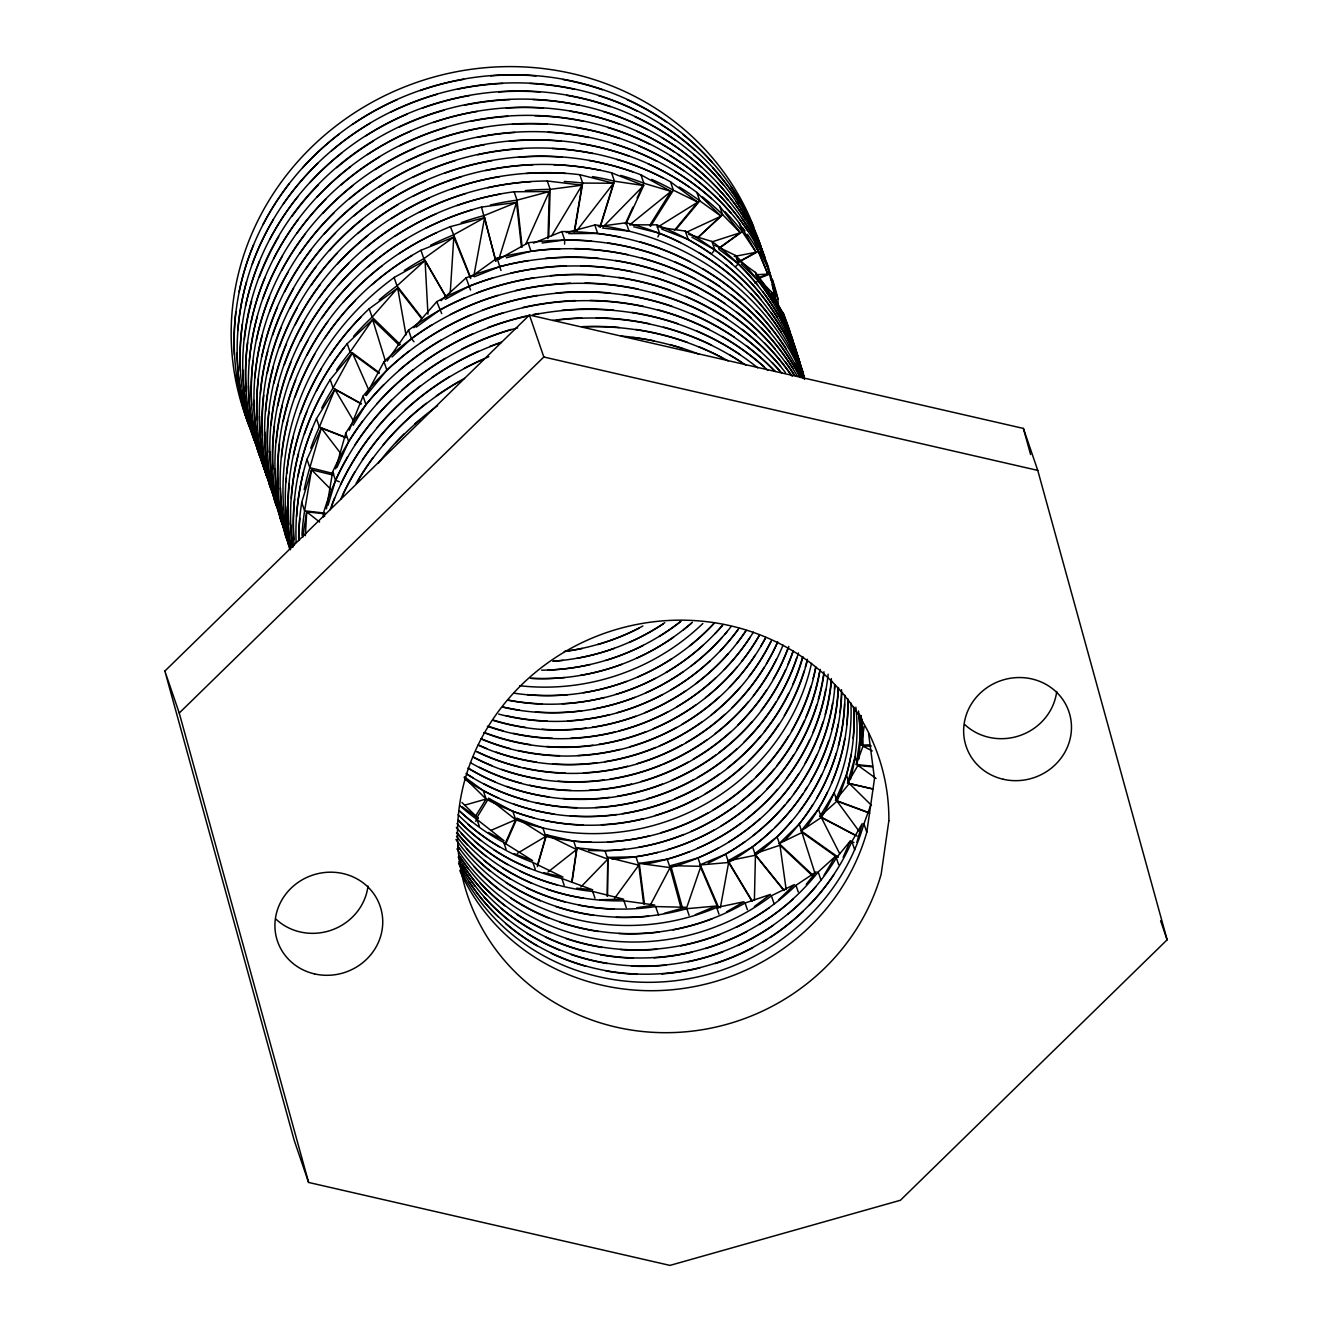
<?xml version="1.0" encoding="UTF-8"?>
<svg xmlns="http://www.w3.org/2000/svg" width="1332" height="1332" viewBox="0 0 1332 1332"><rect width="100%" height="100%" fill="white"/><g stroke="black" fill="none" stroke-linecap="round" stroke-linejoin="round"><path stroke-width="1.5" d="M869.446 744.871L861.221 745.121L861.288 718.214L862.437 721.578M607.459 896.22L607.842 859.107L604.961 850.715L577.089 847.868L571.994 882.433M607.292 896.253L607.775 857.408L635.93 856.776A216.916 204.978 -18.9 0 0 823.792 675.174M754.395 900.399L755.427 855.244L752.563 846.852A216.916 204.978 -18.9 0 0 838.477 687.528M564.602 244.106L564.701 239.976L561.838 231.585L533.483 243.123M547.985 238.561L549.333 191.525L514.152 191.775A271.145 256.227 -18.9 0 0 279.504 514.685M548.717 236.813L550.166 189.377L547.285 180.986L582.034 185.181L574.192 231.851M305.361 535.714L306.71 511.821L325.008 513.836M323.21 517.082L323.443 513.086A271.145 256.227 -18.9 0 1 517.615 327.888M450.249 292.774L453.796 237.113L420.962 250.266A271.145 256.227 -18.9 0 0 282.218 513.419M872.56 766.2L856.276 764.585L860.122 737.795A216.916 204.978 -18.9 0 0 858.474 710.938M459.84 870.629A216.916 204.978 -18.9 0 0 672.61 989.709A216.916 204.978 -18.9 0 0 866.799 832.2L874.508 778.637L868.597 733.649M571.694 882.35L576.556 849.533L573.676 841.141L546.553 834.814L537.362 866.616M302.697 537.379L306.71 511.821L319.597 522.061M861.221 745.121L864.168 726.606M326.423 508.807L332.65 471.894A271.145 256.227 -18.9 0 1 526.023 316.4M574.775 230.153L582.683 183.083L579.803 174.692A271.145 256.227 -18.9 0 0 274.226 497.619M720.346 907.791L728.654 862.487L725.774 854.095A216.916 204.978 -18.9 0 0 834.998 684.898M473.742 276.407L484.615 217.632L450.399 226.64A271.145 256.227 -18.9 0 0 284.748 531.918M335.681 468.864L345.771 433.15A271.145 256.227 -18.9 0 1 767.915 370.479M856.859 842.373L862.204 823.675L851.864 841.474A216.916 204.978 -18.9 0 1 658.208 973.858A216.916 204.978 -18.9 0 1 458.558 863.386M873.326 789.143L847.568 783.183L855.077 757.009L857.941 765.4L876.056 778.471M537.445 865.334L545.787 836.413L542.923 828.021L517.016 818.331L505.727 844.022M298.668 539.21A271.145 256.227 -18.9 0 1 301.731 502.447L311.538 469.813L333.266 475.108M328.038 505.244L335.531 480.286A271.145 256.227 -18.9 0 1 347.569 456.859M498.817 259.29L516.5 202.397L481.501 207.093A271.145 256.227 -18.9 0 0 286.929 540.043M600.016 226.74L613.519 183.233L579.803 174.692M600.166 227.256L614.452 181.219L611.571 172.827A271.145 256.227 -18.9 0 0 343.107 246.803A271.145 256.227 -18.9 0 0 276.307 505.894M686.296 908.84L700.882 866.333L670.762 865.65L682.134 906.792M856.276 764.585L863.003 746.186A216.916 204.978 -18.9 0 0 860.755 715.217L862.47 727.438L862.187 719.347M460.456 869.646A216.916 204.978 -18.9 0 0 674.042 980.868A216.916 204.978 -18.9 0 0 863.919 823.809L870.645 805.41M349.3 430.153L363.053 396.137A271.145 256.227 -18.9 0 1 774.625 371.145M869.596 812.886L835.497 800.266L846.436 775.107A216.916 204.978 -18.9 0 0 853.712 707.092M843.139 857.292L850.182 841.125L853.962 842.523M505.078 843.739L515.7 819.696A216.916 204.978 -18.9 0 0 811.521 663.386M525.94 243.773L549.333 191.525L517.032 200.166A271.145 256.227 -18.9 0 0 490.409 204.978M337.046 467.316L348.634 441.541A271.145 256.227 -18.9 0 1 362.437 421.328M296.12 542.39A271.145 256.227 -18.9 0 1 306.993 459.307L321.295 428.105L345.721 437.662M625.341 223.709L632.916 207.159M637.129 197.969L643.856 183.25L640.992 174.858A271.145 256.227 -18.9 0 0 360.206 220.762A271.145 256.227 -18.9 0 0 268.748 480.119M657.875 236.93L659.556 233.25L656.693 224.858L629.936 224.825M625.99 223.759L643.672 185.531L611.571 172.827M650.399 904.994L670.079 867.615A216.916 204.978 -18.9 0 0 718.814 847.751M365.884 395.388L383.999 361.755A271.145 256.227 -18.9 0 1 779.403 370.662M847.568 783.183L857.941 765.4L872.327 766.849M824.075 875.241L835.181 856.593L818.181 871.944A216.916 204.978 -18.9 0 1 458.175 856.992M551.731 235.714L582.034 185.181L550.166 189.377A271.145 256.227 -18.9 0 0 525.324 190.593M857.175 836.063L819.913 816.433L834.148 792.74L837.029 801.131L858.79 830.835M476.023 819.08L488.611 798.368L512.82 811.305L515.7 819.696L491.325 830.236M353.113 425.291L365.934 404.528A271.145 256.227 -18.9 0 1 383.749 384.632M475.424 816.366L486.13 799.034L483.266 790.642L464.402 776.889M649.566 225.641L671.012 191.392L640.992 174.858M294.122 545.071A271.145 256.227 -18.9 0 1 316.483 418.631L334.848 389.344L361.155 403.862M650.515 226.373L673.376 190.193L670.495 181.801A271.145 256.227 -18.9 0 0 364.285 207.209A271.145 256.227 -18.9 0 0 271.029 489.46M387.162 361.055L408.541 330.153A271.145 256.227 -18.9 0 1 785.48 372.594M614.452 898.517L638.794 865.184L635.93 856.776M576.623 230.952L613.519 183.233L582.683 183.083A271.145 256.227 -18.9 0 0 564.219 181.468M838.294 857.275L801.148 830.902L818.431 809.09A216.916 204.978 -18.9 0 0 847.985 699.05M806.243 884.348L816.116 871.877L795.97 885.297A216.916 204.978 -18.9 0 1 460.223 856.959M475.591 821.361L478.121 818.181L461.921 802.48M366.217 395.571L386.863 370.146A271.145 256.227 -18.9 0 1 408.824 351.282M292.407 545.554A271.145 256.227 -18.9 0 1 330.219 379.637L352.347 352.764L378.954 372.444M835.497 800.266L849.317 783.499L846.436 775.107M460.689 864.435A216.916 204.978 -18.9 0 0 646.719 966.066A216.916 204.978 -18.9 0 0 836.363 857.891L850.182 841.125M712.204 253.013L714.818 249.85L711.937 241.458L688.694 234.415M674.408 230.336L697.785 202.131L670.495 181.801M676.173 229.27L699.8 200.866L696.919 192.474A271.145 256.227 -18.9 0 0 381.202 185.231A271.145 256.227 -18.9 0 0 265.068 470.229M413.886 327.722L436.779 301.665A271.145 256.227 -18.9 0 1 790.342 374.042M580.918 886.962L607.842 859.107L577.089 847.868M603.296 226.69L643.672 185.531L614.452 181.219A271.145 256.227 -18.9 0 0 592.374 176.59M164.868 671.062L529.453 315.035L1023.392 428.421L1037.761 470.396L1167.132 939.809L900.415 1200.265L669.963 1265.4L308.608 1182.45L294.239 1140.475L164.868 671.062L179.237 713.036L308.608 1182.45M179.237 713.036L543.822 357.009L1037.761 470.396M813.686 875.94L779.203 843.572L799.267 824.042A216.916 204.978 -18.9 0 0 844.938 695.304M778.537 899.966L794.305 884.614L771.361 895.753L774.225 904.162M392.008 357.009L411.421 338.561A271.145 256.227 -18.9 0 1 432.101 324.692M291.209 546.986A271.145 256.227 -18.9 0 1 347.219 343.689L372.627 319.597L399.25 345.271M735.414 266.7L738.428 263.886L735.547 255.478L714.635 245.255M441.009 300.649L466.1 277.855A271.145 256.227 -18.9 0 1 793.855 374.625M819.913 816.433L837.029 801.131A216.916 204.978 -18.9 0 0 851.015 754.661M629.886 224.675L671.012 191.392L643.856 183.25A271.145 256.227 -18.9 0 0 620.712 175.391M548.035 872.01L576.556 849.533L546.553 834.814M754.378 906.559L770.412 894.421L745.087 903.013A216.916 204.978 -18.9 0 1 457.708 845.853M784.148 890.325L754.595 853.729L777.089 836.812A216.916 204.978 -18.9 0 0 841.707 693.489M287.396 530.436A271.145 256.227 -18.9 0 1 369.214 308.741L397.685 288.012L421.578 318.614M416.217 327.139L439.643 310.073A271.145 256.227 -18.9 0 1 465.084 297.619M718.597 248.401L740.276 232.717L719.68 206.144A271.145 256.227 -18.9 0 0 386.313 172.211A271.145 256.227 -18.9 0 0 266.916 476.989M718.731 248.651L742.274 231.635L739.393 223.227A271.145 256.227 -18.9 0 0 406.21 151.881A271.145 256.227 -18.9 0 0 259.723 454.362M754.944 283.233L758.308 280.802L755.427 272.411L737.428 259.49M470.462 277.272L497.102 258.108A271.145 256.227 -18.9 0 1 797.052 375.624M801.148 830.902L821.311 817.482L855.311 835.397M657.359 227.322L697.785 202.131L673.376 190.193A271.145 256.227 -18.9 0 0 651.648 179.387M517.382 853.329L545.787 836.413A216.916 204.978 -18.9 0 0 591.158 842.124M726.523 911.837L744.005 901.747L716.666 907.475A216.916 204.978 -18.9 0 1 455.927 839.493M752.197 901.015L728.038 860.872L752.563 846.852M498.551 259.357L528.121 242.807A271.145 256.227 -18.9 0 1 799.333 375.974M445.321 299.317L468.964 286.247A271.145 256.227 -18.9 0 1 492.557 277.972M737.995 262.204L756.093 252.281L739.393 223.227M738.877 262.054L758.208 251.448L755.344 243.04A271.145 256.227 -18.9 0 0 412.254 139.677A271.145 256.227 -18.9 0 0 261.372 460.739M779.203 843.572L802.147 832.433L836.479 856.909M685.963 232.467L721.028 216.184L696.919 192.474M695.271 914.734L715.767 906.076L686.812 908.69A216.916 204.978 -18.9 0 1 456.493 836.246M718.031 907.991L699.666 865.001L725.774 854.095M782.334 322.927L786.063 321.428L783.199 313.037L772.727 297.602M474.425 276.74L499.983 266.5A271.145 256.227 -18.9 0 1 528.504 260.523M756.326 278.638L767.848 274.076L755.344 243.04M757.142 279.071L770.229 273.909L767.349 265.518A271.145 256.227 -18.9 0 0 433.882 122.111A271.145 256.227 -18.9 0 0 253.996 437.712M754.595 853.729L779.969 845.221L813.186 876.489M712.77 241.641L740.276 232.717L722.543 214.535A271.145 256.227 -18.9 0 0 702.48 196.87M464.785 805.127L486.13 799.034A216.916 204.978 -18.9 0 0 533.766 817.831M670.762 865.65L698.001 857.941A216.916 204.978 -18.9 0 0 831.534 680.469M664.335 913.319L685.747 907.292L655.627 906.559A216.916 204.978 -18.9 0 1 457.043 832.7M566.316 232.634L594.821 225.008L597.702 233.416A271.145 256.227 -18.9 0 1 620.013 236.996M506.31 257.792L530.985 251.199A271.145 256.227 -18.9 0 1 559.956 248.701M774.075 299.916L777.971 298.934A271.145 256.227 -18.9 0 0 772.377 279.454M728.038 860.872L755.427 855.244A216.916 204.978 -18.9 0 0 791.724 820.995M734.265 256.443L756.093 252.281L742.274 231.635A271.145 256.227 -18.9 0 0 724.891 211.522M644.422 903.795L639.26 863.386L667.199 859.223A216.916 204.978 -18.9 0 0 828.138 674.208M636.813 907.725L654.778 905.044L623.959 900.815A216.916 204.978 -18.9 0 1 456.343 827.422M598.268 226.523L626.173 222.76A271.145 256.227 -18.9 0 1 803.995 378.238M542.057 243.007L564.701 239.976A271.145 256.227 -18.9 0 1 591.558 241.025M699.666 865.001L728.654 862.487A216.916 204.978 -18.9 0 0 772.227 830.036M755.61 274.792L767.848 274.076L758.208 251.448A271.145 256.227 -18.9 0 0 747.369 234.265M860.122 737.795L863.003 746.186L871.294 745.97M599.567 899.766L623.709 899.183L592.673 891.458A216.916 204.978 -18.9 0 1 456.976 823.509M568.731 233.616L597.702 233.416M576.723 888.178L592.657 889.809L561.904 878.554A216.916 204.978 -18.9 0 1 458.408 820.179M325.108 513.136L304.612 510.839L301.731 502.447M602.464 228.022L629.037 231.152L626.173 222.76M639.26 863.386L670.079 867.615L680.818 907.175M659.956 227.439L685.331 231.085A271.145 256.227 -18.9 0 1 798.834 361.372M543.556 872.66L562.953 877.105L532.917 862.487A216.916 204.978 -18.9 0 1 458.141 814.801M873.309 789.01L849.317 783.499L871.461 805.361M633.749 226.806L659.556 233.25A271.145 256.227 -18.9 0 1 680.569 242.541M333.733 473.643L309.856 467.698L306.993 459.307M607.775 857.408L638.794 865.184L643.672 903.912M837.029 801.131L869.513 813.153M514.035 853.646L532.534 860.572L503.746 842.49A216.916 204.978 -18.9 0 1 459.423 810.772M339.327 481.751L335.531 480.286L332.65 471.894M661.721 229.104L688.211 239.477A271.145 256.227 -18.9 0 1 711.105 253.713M345.887 437.429L319.347 427.023L316.483 418.631M863.003 746.186L872.244 750.915M488.494 832.45L504.062 840.758L476.973 819.446A216.916 204.978 -18.9 0 1 459.707 805.544M361.388 403.663L333.083 388.045L330.219 379.637M691.891 237.146L714.818 249.85A271.145 256.227 -18.9 0 1 732.367 264.152M517.016 818.331L545.787 836.413M462.287 806.859L478.121 818.181M379.204 373.443L350.083 352.081L347.219 343.689M719.163 249.517L738.428 263.886A271.145 256.227 -18.9 0 1 757.708 285.081M488.611 798.368L515.7 819.696M400.316 344.588L372.094 317.133L369.214 308.741M741.258 264.102L758.308 280.802A271.145 256.227 -18.9 0 1 773.376 302.58M464.185 777.472L486.13 799.034M330.386 488.911L311.538 469.813L304.612 510.839A271.145 256.227 -18.9 0 0 301.948 535.264M757.908 278.088L771.544 292.091A271.145 256.227 -18.9 0 1 788.078 327.006M755.427 855.244L783.932 890.542M413.986 341.791L411.421 338.561L408.541 330.153M422.294 318.415L396.986 285.864L394.106 277.472L425.058 260.439L446.436 297.469M759.889 281.718L774.425 300.483A271.145 256.227 -18.9 0 1 790.226 333.5M341.425 454.345L321.295 428.105L309.856 467.698A271.145 256.227 -18.9 0 0 304.195 489.643M728.654 862.487L751.964 901.215M353.846 421.395L334.848 389.344L319.347 427.023A271.145 256.227 -18.9 0 0 310.756 448.185M773.193 299.267L786.063 321.428A271.145 256.227 -18.9 0 1 792.94 340.493M446.486 297.752L423.826 258.674L420.962 250.266M441.708 313.619L436.779 301.665M839.676 853.646L821.311 817.482L818.431 809.09M369.064 390.676L352.347 352.764L333.083 388.045A271.145 256.227 -18.9 0 0 321.728 408.025M700.882 866.333L718.78 907.741M784.864 322.594L794.172 346.07A271.145 256.227 -18.9 0 1 796.003 353.946M470.296 276.79L450.399 226.64M470.679 278.521L453.796 237.113L423.826 258.674A271.145 256.227 -18.9 0 0 404.295 270.513M470.512 290.043L466.1 277.855M786.812 327.822L794.172 346.07M1160.605 920.728L1167.132 939.809M771.944 278.821A271.145 256.227 -18.9 0 1 775.091 290.543L777.971 298.934L778.104 306.61M771.544 292.091L774.425 300.483M719.68 206.144L722.543 214.535L698.401 237.096L721.028 216.184L699.8 200.866A271.145 256.227 -18.9 0 0 679.237 186.98M685.331 231.085L688.211 239.477M863.919 823.809L866.799 832.2M851.864 841.474L854.728 849.866M836.363 857.891L838.66 864.601M818.181 871.944L821.045 880.335M799.267 824.042L814.868 872.959M795.97 885.297L798.268 892.007M777.089 836.812L779.969 845.221L786.146 889.493M514.152 191.775L517.032 200.166L522.144 247.153M528.121 242.807L530.985 251.199M745.087 903.013L747.385 909.723M529.453 315.035L543.822 357.009M481.501 207.093L495.987 261.189M497.102 258.108L500.982 270.479M716.666 907.475L718.964 914.185M698.001 857.941L700.299 864.651M686.812 908.69L689.11 915.4M667.199 859.223L670.079 867.615M655.627 906.559L658.508 914.951M623.959 900.815L626.256 907.542M592.673 891.458L594.971 898.168M561.904 878.554L564.202 885.281M383.999 361.755L386.863 370.146M532.917 862.487L535.231 869.197M363.053 396.137L365.934 404.528M503.746 842.49L506.06 849.2M345.771 433.15L348.634 441.541M476.973 819.446L479.27 826.156M323.443 513.086L324.592 516.45M385.447 361.172L372.627 319.597L350.083 352.081A271.145 256.227 -18.9 0 0 336.613 370.063M1023.392 428.421L1030.585 454.512M495.621 260.972L484.615 217.632L453.28 235.031A271.145 256.227 -18.9 0 0 430.519 245.321M767.349 265.518L771.145 280.802M772.094 284.615L775.407 297.985L770.229 273.909A271.145 256.227 -18.9 0 0 760.039 251.798M405.977 334.915L397.685 288.012L372.094 317.133A271.145 256.227 -18.9 0 0 353.513 336.38M521.445 246.953L516.5 202.397L484.382 215.484A271.145 256.227 -18.9 0 0 461.188 222.644M775.091 290.543L775.49 294.455M427.955 314.152L425.058 260.439L396.986 285.864A271.145 256.227 -18.9 0 0 379.12 299.966M367.998 886.096A54.229 51.249 -18.9 0 1 331.934 929.952A54.229 51.249 -18.9 0 1 276.074 919.247M1056.726 691.458A54.229 51.249 -18.9 0 1 1020.662 735.297A54.229 51.249 -18.9 0 1 964.801 724.608M247.735 421.794A271.145 256.227 -18.9 0 1 407.675 85.698A271.145 256.227 -18.9 0 1 753.812 227.056M838.128 689.31A216.916 204.978 -18.9 0 1 832.034 729.103M828.704 740.675A216.916 204.978 -18.9 0 1 810.455 781.651M807.325 786.879A216.916 204.978 -18.9 0 1 805.144 790.326M802.896 793.755A216.916 204.978 -18.9 0 1 775.141 827.222M556.809 884.931A216.916 204.978 -18.9 0 1 520.196 871.245M507.658 864.651A216.916 204.978 -18.9 0 1 474.575 841.241M825.69 689.477A216.916 204.978 -18.9 0 1 813.053 732.184M809.789 739.576A216.916 204.978 -18.9 0 1 786.496 778.271M777.472 789.443A216.916 204.978 -18.9 0 1 745.737 819.546M740.842 823.259A216.916 204.978 -18.9 0 1 697.052 848.467M689.626 851.564A216.916 204.978 -18.9 0 1 644.755 864.218M471.844 821.777A216.916 204.978 -18.9 0 1 459.59 811.205M450.382 314.469A271.145 256.227 -18.9 0 1 497.885 295.304M515.601 290.543A271.145 256.227 -18.9 0 1 570.396 283.2M584.998 283.05A271.145 256.227 -18.9 0 1 638.195 289.044M652.23 292.407A271.145 256.227 -18.9 0 1 706.077 313.286M717.082 319.347A271.145 256.227 -18.9 0 1 760.372 351.015M772.227 362.52A271.145 256.227 -18.9 0 1 781.901 373.143M759.407 635.214A216.916 204.978 -18.9 0 1 742.107 660.855M736.929 667.215A216.916 204.978 -18.9 0 1 705.527 697.635M695.687 705.011A216.916 204.978 -18.9 0 1 653.296 728.721M645.853 731.734A216.916 204.978 -18.9 0 1 598.884 744.338M592.94 745.204A216.916 204.978 -18.9 0 1 546.57 746.453M530.436 744.621A216.916 204.978 -18.9 0 1 486.446 733.233M753.363 632.151A216.916 204.978 -18.9 0 1 487.412 726.24M420.612 342.64A271.145 256.227 -18.9 0 1 470.712 314.885M482.051 310.306A271.145 256.227 -18.9 0 1 537.512 295.404M556.193 292.99A271.145 256.227 -18.9 0 1 609.973 292.957M624.392 294.722A271.145 256.227 -18.9 0 1 672.094 306.277M691.225 313.619A271.145 256.227 -18.9 0 1 734.348 337.096M746.186 345.587A271.145 256.227 -18.9 0 1 775.324 371.511M765.767 637.362A216.916 204.978 -18.9 0 1 760.772 646.286M755.377 654.928A216.916 204.978 -18.9 0 1 729.42 687.195M719.18 697.069A216.916 204.978 -18.9 0 1 681.734 724.475M676.506 727.438A216.916 204.978 -18.9 0 1 629.703 746.786M619.996 749.367A216.916 204.978 -18.9 0 1 577.888 755.477M559.49 755.66A216.916 204.978 -18.9 0 1 518.198 750.499M510.223 748.567A216.916 204.978 -18.9 0 1 480.969 738.611M758.924 636.13A216.916 204.978 -18.9 0 1 483.816 732.55M834.731 684.698A216.916 204.978 -18.9 0 1 834.398 688.86M832.6 703.096A216.916 204.978 -18.9 0 1 819.879 747.818M816.649 755.227A216.916 204.978 -18.9 0 1 793.606 794.055M789.859 798.934A216.916 204.978 -18.9 0 1 787.279 802.114M784.631 805.277A216.916 204.978 -18.9 0 1 753.096 835.547M744.971 841.641A216.916 204.978 -18.9 0 1 708.241 863.069M530.103 868.68A216.916 204.978 -18.9 0 1 493.856 849.833M480.735 840.542A216.916 204.978 -18.9 0 1 458.191 820.312M823.975 671.761A216.916 204.978 -18.9 0 1 818.314 699.433M816.616 705.194A216.916 204.978 -18.9 0 1 796.752 749.849M793.556 755.061A216.916 204.978 -18.9 0 1 766.799 789.243M759.556 796.486A216.916 204.978 -18.9 0 1 721.161 825.873M714.235 829.919A216.916 204.978 -18.9 0 1 667.598 849.649M657.908 852.313A216.916 204.978 -18.9 0 1 611.838 858.973M820.212 669.38A216.916 204.978 -18.9 0 1 604.961 850.715M378.554 462.903A271.145 256.227 -18.9 0 1 404.362 433.683M415.001 423.776A271.145 256.227 -18.9 0 1 437.612 405.744M802.513 657.425A216.916 204.978 -18.9 0 1 792.906 684.198M788.627 693.373A216.916 204.978 -18.9 0 1 764.318 731.501M760.405 736.263A216.916 204.978 -18.9 0 1 727.422 768.015M719.23 774.125A216.916 204.978 -18.9 0 1 675.041 798.684M669.463 800.932A216.916 204.978 -18.9 0 1 622.51 813.619M616.55 814.485A216.916 204.978 -18.9 0 1 570.179 815.817M554.045 814.002A216.916 204.978 -18.9 0 1 513.869 804.078M498.717 798.084A216.916 204.978 -18.9 0 1 464.835 779.27M798.484 652.946A216.916 204.978 -18.9 0 1 467.016 774.242M358.458 479.953A271.145 256.227 -18.9 0 1 459.274 381.618M807.358 659.273A216.916 204.978 -18.9 0 1 805.294 667.049M804.145 670.878A216.916 204.978 -18.9 0 1 784.315 715.55M778.92 724.192A216.916 204.978 -18.9 0 1 748.584 760.838M742.723 766.35A216.916 204.978 -18.9 0 1 705.277 793.739M698.284 797.668A216.916 204.978 -18.9 0 1 655.178 815.484M643.539 818.631A216.916 204.978 -18.9 0 1 601.431 824.741M583.033 824.924A216.916 204.978 -18.9 0 1 541.741 819.763M802.963 656.726A216.916 204.978 -18.9 0 1 483.266 790.642M395.987 442.707A271.145 256.227 -18.9 0 1 419.78 419.996M398.884 370.413A271.145 256.227 -18.9 0 1 440.859 340.126M453.679 333A271.145 256.227 -18.9 0 1 503.013 312.787M522.71 307.542A271.145 256.227 -18.9 0 1 575.507 300.566M590.109 300.399A271.145 256.227 -18.9 0 1 643.306 306.293M657.359 309.64A271.145 256.227 -18.9 0 1 709.373 329.47M722.277 336.463A271.145 256.227 -18.9 0 1 764.068 366.666M770.962 641.391A216.916 204.978 -18.9 0 1 749.167 676.29M740.059 687.412A216.916 204.978 -18.9 0 1 711.388 714.751M701.564 722.144A216.916 204.978 -18.9 0 1 659.24 745.92M655.527 747.468A216.916 204.978 -18.9 0 1 604.845 761.638M596.903 762.753A216.916 204.978 -18.9 0 1 552.514 763.835M536.38 762.021A216.916 204.978 -18.9 0 1 496.203 752.097M486.68 748.501A216.916 204.978 -18.9 0 1 479.17 745.271M765.267 638.444A216.916 204.978 -18.9 0 1 481.934 739.327M330.136 509.723A271.145 256.227 -18.9 0 1 334.565 498.051M340.476 484.615A271.145 256.227 -18.9 0 1 370.746 435.414M377.222 427.372A271.145 256.227 -18.9 0 1 420.296 385.997M432.084 377.356A271.145 256.227 -18.9 0 1 478.454 351.232M489.726 346.486A271.145 256.227 -18.9 0 1 501.182 342.241M582.201 326.673A271.145 256.227 -18.9 0 1 619.38 327.489M635.863 329.437A271.145 256.227 -18.9 0 1 687.445 342.341M698.917 346.753A271.145 256.227 -18.9 0 1 728.154 360.905M788.144 647.818A216.916 204.978 -18.9 0 1 773.276 679.237M766.849 689.643A216.916 204.978 -18.9 0 1 737.978 724.858M730.652 731.784A216.916 204.978 -18.9 0 1 693.206 759.19M687.978 762.154A216.916 204.978 -18.9 0 1 641.175 781.501M631.468 784.082A216.916 204.978 -18.9 0 1 589.36 790.192M570.962 790.375A216.916 204.978 -18.9 0 1 529.67 785.214M521.711 783.283A216.916 204.978 -18.9 0 1 479.437 767.299M556.476 320.229A271.145 256.227 -18.9 0 1 741.225 362.271M783.033 645.121A216.916 204.978 -18.9 0 1 472.977 757.042M807.242 660.905A216.916 204.978 -18.9 0 1 512.82 811.305M841.524 689.66A216.916 204.978 -18.9 0 1 839.959 712.52M838.078 724.491A216.916 204.978 -18.9 0 1 825.074 767.099M821.761 774.475A216.916 204.978 -18.9 0 1 799.4 811.371M583.25 898.251A216.916 204.978 -18.9 0 1 547.069 889.277M531.851 883.416A216.916 204.978 -18.9 0 1 502.88 868.198M486.38 856.643A216.916 204.978 -18.9 0 1 461.205 833.399M833.765 874.908A216.916 204.978 -18.9 0 1 809.04 905.527M803.246 911.288A216.916 204.978 -18.9 0 1 770.062 937.578M766.666 939.743A216.916 204.978 -18.9 0 1 763.236 941.841M752.747 947.768A216.916 204.978 -18.9 0 1 715.317 963.552M699.833 967.931A216.916 204.978 -18.9 0 1 661.754 973.925M637.179 974.325A216.916 204.978 -18.9 0 1 606.043 970.961M586.013 966.349A216.916 204.978 -18.9 0 1 551.331 953.346M536.996 945.787A216.916 204.978 -18.9 0 1 505.577 923.476M498.135 916.716A216.916 204.978 -18.9 0 1 468.931 881.568M815.85 886.696A216.916 204.978 -18.9 0 1 787.645 914.468M773.026 925.524A216.916 204.978 -18.9 0 1 737.828 945.587M722.96 951.781A216.916 204.978 -18.9 0 1 687.795 961.854M665.9 965.184A216.916 204.978 -18.9 0 1 631.534 966.1M607.209 963.536A216.916 204.978 -18.9 0 1 571.062 954.495M559.623 950.182A216.916 204.978 -18.9 0 1 526.906 933.316M508.857 920.479A216.916 204.978 -18.9 0 1 483.982 896.936M474.958 886.063A216.916 204.978 -18.9 0 1 458.991 861.771M855.86 707.209A216.916 204.978 -18.9 0 1 850.365 779.636M771.228 896.02A216.916 204.978 -18.9 0 1 456.959 848.867M858.657 713.602A216.916 204.978 -18.9 0 1 858.757 759.24M769.397 907.708A216.916 204.978 -18.9 0 1 736.263 927.322M719.646 934.564A216.916 204.978 -18.9 0 1 680.652 945.887M656.726 949.283A216.916 204.978 -18.9 0 1 620.379 949.549M602.114 947.452A216.916 204.978 -18.9 0 1 565.917 938.527M550.682 932.7A216.916 204.978 -18.9 0 1 516.583 914.235M505.178 906.01A216.916 204.978 -18.9 0 1 479.936 882.8M468.331 868.88A216.916 204.978 -18.9 0 1 458.857 855.261M847.751 699.516A216.916 204.978 -18.9 0 1 846.752 724.525M844.771 738.644A216.916 204.978 -18.9 0 1 831.501 783.249M827.305 792.457A216.916 204.978 -18.9 0 1 805.91 827.572M648.534 916.233A216.916 204.978 -18.9 0 1 616.167 917.348M593.989 915.4A216.916 204.978 -18.9 0 1 555.644 906.526M540.342 900.832A216.916 204.978 -18.9 0 1 506.043 882.683M489.776 870.862A216.916 204.978 -18.9 0 1 466.367 848.667M292.874 547.352A271.145 256.227 -18.9 0 1 290.975 525.124M291.358 498.418A271.145 256.227 -18.9 0 1 298.485 453.912M304.412 433.966A271.145 256.227 -18.9 0 1 323.626 390.942M574.575 248.568A271.145 256.227 -18.9 0 1 627.738 254.612M641.791 258.008A271.145 256.227 -18.9 0 1 695.604 278.937M708.408 286.064A271.145 256.227 -18.9 0 1 751.365 318.115M761.688 328.255A271.145 256.227 -18.9 0 1 793.04 368.398M727.339 631.351A216.916 204.978 -18.9 0 1 724.675 634.482M721.944 637.578A216.916 204.978 -18.9 0 1 691.291 665.85M683.083 671.827A216.916 204.978 -18.9 0 1 646.02 692.707M634.865 697.335A216.916 204.978 -18.9 0 1 593.856 708.89M581.934 710.739A216.916 204.978 -18.9 0 1 535.564 711.937M519.43 710.106A216.916 204.978 -18.9 0 1 503.113 706.992M723.143 624.525A216.916 204.978 -18.9 0 1 508.374 700.299M288.811 524.558A271.145 256.227 -18.9 0 1 289.227 483.832M293.556 455.261A271.145 256.227 -18.9 0 1 306.86 411.854M316.467 390.892A271.145 256.227 -18.9 0 1 344.289 347.519M608.058 242.973A271.145 256.227 -18.9 0 1 659.64 255.844M674.908 261.821A271.145 256.227 -18.9 0 1 719.73 286.397M731.501 294.971A271.145 256.227 -18.9 0 1 769.996 331.818M778.954 343.09A271.145 256.227 -18.9 0 1 800.499 377.522M722.127 625.857A216.916 204.978 -18.9 0 1 715.134 633.566M703.413 645.021A216.916 204.978 -18.9 0 1 666.033 672.493M655.477 678.321A216.916 204.978 -18.9 0 1 615.983 694.355M604.345 697.518A216.916 204.978 -18.9 0 1 562.27 703.729M541.858 703.895A216.916 204.978 -18.9 0 1 508.691 700.149M290.493 548.534A271.145 256.227 -18.9 0 1 287.962 534.498M561.838 231.585A271.145 256.227 -18.9 0 1 801.231 376.44M713.686 623.659A216.916 204.978 -18.9 0 1 514.019 693.156M290.459 549.75A271.145 256.227 -18.9 0 1 394.389 277.372M595.104 224.925A271.145 256.227 -18.9 0 1 803.662 378.521M702.863 623.493A216.916 204.978 -18.9 0 1 519.713 685.73M289.693 549.15A271.145 256.227 -18.9 0 1 282.784 517.482M692.357 622.277A216.916 204.978 -18.9 0 1 531.718 678.404M290.443 546.836A271.145 256.227 -18.9 0 1 285.714 506.543M286.114 481.884A271.145 256.227 -18.9 0 1 286.413 477.788M286.78 473.692A271.145 256.227 -18.9 0 1 293.123 437.362M300.383 413.469A271.145 256.227 -18.9 0 1 321.212 368.981M329.953 355.095A271.145 256.227 -18.9 0 1 360.955 316.999M640.043 241.875A271.145 256.227 -18.9 0 1 689.876 261.588M702.713 268.698A271.145 256.227 -18.9 0 1 745.737 300.649M756.093 310.756A271.145 256.227 -18.9 0 1 786.429 349.117M794.804 363.186A271.145 256.227 -18.9 0 1 802.18 377.755M714.501 622.943A216.916 204.978 -18.9 0 1 690.009 645.687M671.811 658.807A216.916 204.978 -18.9 0 1 637.812 676.939M626.589 681.401A216.916 204.978 -18.9 0 1 583.416 692.69M567.465 694.655A216.916 204.978 -18.9 0 1 527.106 694.588M296.603 516.616A271.145 256.227 -18.9 0 1 303.546 472.077M510.789 273.093A271.145 256.227 -18.9 0 1 566.383 265.851M580.985 265.784A271.145 256.227 -18.9 0 1 632.101 271.611M652.114 276.59A271.145 256.227 -18.9 0 1 698.135 294.705M711.038 301.681A271.145 256.227 -18.9 0 1 755.943 334.632M764.868 343.24A271.145 256.227 -18.9 0 1 792.19 376.207M745.737 631.118A216.916 204.978 -18.9 0 1 737.245 642.823M728.055 653.879A216.916 204.978 -18.9 0 1 695.903 683.566M686.013 690.642A216.916 204.978 -18.9 0 1 644.971 712.637M635.58 716.25A216.916 204.978 -18.9 0 1 592.34 727.222M586.38 728.055A216.916 204.978 -18.9 0 1 542.007 729.22M525.94 727.472A216.916 204.978 -18.9 0 1 493.573 720.196M738.095 629.487A216.916 204.978 -18.9 0 1 498.668 714.085M284.965 528.338A271.145 256.227 -18.9 0 1 280.486 487.995M281.568 457.209A271.145 256.227 -18.9 0 1 287.845 420.862M295.071 396.969A271.145 256.227 -18.9 0 1 314.785 354.212M324.525 338.544A271.145 256.227 -18.9 0 1 355.461 300.399M372.028 284.682A271.145 256.227 -18.9 0 1 412.187 255.444M698.934 252.58A271.145 256.227 -18.9 0 1 741.758 284.815M750.615 293.49A271.145 256.227 -18.9 0 1 781.035 331.801M789.426 345.854A271.145 256.227 -18.9 0 1 804.595 379.037A271.145 256.227 -18.9 0 0 797.568 355.81M691.574 623.16A216.916 204.978 -18.9 0 1 683.499 629.82M673.626 637.146A216.916 204.978 -18.9 0 1 636.679 658.224M621.778 664.335A216.916 204.978 -18.9 0 1 580.619 675.357M564.685 677.505A216.916 204.978 -18.9 0 1 530.319 678.254M656.693 224.858A271.145 256.227 -18.9 0 1 804.411 378.305M680.635 621.411A216.916 204.978 -18.9 0 1 541.608 670.179M288.578 544.555A271.145 256.227 -18.9 0 1 280.503 509.007M278.338 488.644A271.145 256.227 -18.9 0 1 279.537 443.822M283.216 421.378A271.145 256.227 -18.9 0 1 295.737 379.903M307.093 355.145A271.145 256.227 -18.9 0 1 327.739 321.845M343.173 302.497A271.145 256.227 -18.9 0 1 382.184 265.801M399.15 253.629A271.145 256.227 -18.9 0 1 436.68 232.667M726.04 264.951A271.145 256.227 -18.9 0 1 760.988 299.517M771.045 312.504A271.145 256.227 -18.9 0 1 797.135 358.391M680.785 621.528A216.916 204.978 -18.9 0 1 659.14 636.546M643.356 645.371A216.916 204.978 -18.9 0 1 605.644 660.472M590.076 664.568A216.916 204.978 -18.9 0 1 547.902 670.029M800.232 365.201A271.145 256.227 -18.9 0 1 804.595 378.754M664.785 622.677A216.916 204.978 -18.9 0 1 553.08 661.205M293.939 539.66A271.145 256.227 -18.9 0 1 294.688 498.934M298.002 476.456A271.145 256.227 -18.9 0 1 312.121 428.987M545.121 258.425A271.145 256.227 -18.9 0 1 598.9 258.358M615.367 260.423A271.145 256.227 -18.9 0 1 664.901 272.977M680.169 278.954A271.145 256.227 -18.9 0 1 724.991 303.546M736.763 312.121A271.145 256.227 -18.9 0 1 775.257 348.951M785.43 361.871A271.145 256.227 -18.9 0 1 794.671 375.358M738.977 628.338A216.916 204.978 -18.9 0 1 720.396 650.699M710.139 660.822A216.916 204.978 -18.9 0 1 671.295 689.643M662.537 694.538A216.916 204.978 -18.9 0 1 617.382 712.62M609.606 714.668A216.916 204.978 -18.9 0 1 567.532 720.878M547.119 721.028A216.916 204.978 -18.9 0 1 505.877 715.6M731.118 626.573A216.916 204.978 -18.9 0 1 502.997 707.192M279.737 511.105A271.145 256.227 -18.9 0 1 275.291 468.714M276.273 442.008A271.145 256.227 -18.9 0 1 282.317 405.644M290.076 379.737A271.145 256.227 -18.9 0 1 307.858 340.576M321.961 317.982A271.145 256.227 -18.9 0 1 350.632 283.266M367.232 267.582A271.145 256.227 -18.9 0 1 405.661 239.494M425.79 228.305A271.145 256.227 -18.9 0 1 472.161 209.823M750.016 281.518A271.145 256.227 -18.9 0 1 777.222 317.099M785.464 331.252A271.145 256.227 -18.9 0 1 803.529 374.209M663.186 623.959A216.916 204.978 -18.9 0 1 629.337 642.407M614.385 648.368A216.916 204.978 -18.9 0 1 577.089 658.291M563.17 660.322A216.916 204.978 -18.9 0 1 553.13 661.238M287.262 540.009A271.145 256.227 -18.9 0 1 285.231 534.265M711.937 241.458A271.145 256.227 -18.9 0 1 800.649 365.817M642.89 625.99A216.916 204.978 -18.9 0 1 564.269 651.431M298.801 540.592A271.145 256.227 -18.9 0 1 299.866 518.215M476.423 293.023A271.145 256.227 -18.9 0 1 533.882 277.772M550.499 275.674A271.145 256.227 -18.9 0 1 604.262 275.607M618.697 277.356A271.145 256.227 -18.9 0 1 670.279 290.226M685.53 296.204A271.145 256.227 -18.9 0 1 726.906 318.465M742.14 329.354A271.145 256.227 -18.9 0 1 780.635 366.2M750.182 637.129A216.916 204.978 -18.9 0 1 724.325 669.447M715.517 678.055A216.916 204.978 -18.9 0 1 676.656 706.892M667.898 711.788A216.916 204.978 -18.9 0 1 618.864 730.918M614.984 731.917A216.916 204.978 -18.9 0 1 570.879 738.228M552.497 738.278A216.916 204.978 -18.9 0 1 513.253 733.283M503.296 730.852A216.916 204.978 -18.9 0 1 489.51 726.639M746.186 630.436A216.916 204.978 -18.9 0 1 492.524 720.179M793.722 343.09A271.145 256.227 -18.9 0 1 801.281 370.379M277.972 510.422A271.145 256.227 -18.9 0 1 270.979 480.885M267.815 452.414A271.145 256.227 -18.9 0 1 269.047 411.671M273.959 383.166A271.145 256.227 -18.9 0 1 286.513 343.839M295.238 324.775A271.145 256.227 -18.9 0 1 320.396 284.499M337.595 263.919A271.145 256.227 -18.9 0 1 367.665 235.797M391.342 218.681A271.145 256.227 -18.9 0 1 429.037 198.135M451.731 189.044A271.145 256.227 -18.9 0 1 499.367 176.74M526.356 173.51A271.145 256.227 -18.9 0 1 565.601 173.443M790.842 334.698A271.145 256.227 -18.9 0 1 796.569 354.129M283.167 526.989A271.145 256.227 -18.9 0 1 275.524 493.423M273.01 468.981A271.145 256.227 -18.9 0 1 274.492 426.207M277.839 405.794A271.145 256.227 -18.9 0 1 290.925 362.337M300.433 341.342A271.145 256.227 -18.9 0 1 326.84 299.434M338.644 285.081A271.145 256.227 -18.9 0 1 374.492 251.082M394.788 236.397A271.145 256.227 -18.9 0 1 436.097 213.886M456.926 205.611A271.145 256.227 -18.9 0 1 500.432 194.039M762.77 291.558A271.145 256.227 -18.9 0 1 793.905 346.27M639.327 628.071A216.916 204.978 -18.9 0 1 597.835 644.538M582.217 648.451A216.916 204.978 -18.9 0 1 566.217 651.265M796.053 351.265A271.145 256.227 -18.9 0 1 801.781 370.696M281.518 522.477A271.145 256.227 -18.9 0 1 547.285 180.986M735.547 255.478A271.145 256.227 -18.9 0 1 793.289 343.573M282.85 523.326A271.145 256.227 -18.9 0 1 278.555 511.988M269.047 476.54A271.145 256.227 -18.9 0 1 264.835 432.051M265.634 411.505A271.145 256.227 -18.9 0 1 273.293 367.049M279.454 347.153A271.145 256.227 -18.9 0 1 297.153 307.958M311.189 285.331A271.145 256.227 -18.9 0 1 336.929 253.563M357.925 233.483A271.145 256.227 -18.9 0 1 398.285 204.512M412.953 196.387A271.145 256.227 -18.9 0 1 461.138 176.856M485.514 170.613A271.145 256.227 -18.9 0 1 532.883 164.768M553.729 164.735A271.145 256.227 -18.9 0 1 600.699 170.413M282.334 520.512A271.145 256.227 -18.9 0 1 280.752 516.799M279.97 514.935A271.145 256.227 -18.9 0 1 277.755 509.307M276.357 505.511A271.145 256.227 -18.9 0 1 274.359 499.75M783.199 313.037A271.145 256.227 -18.9 0 1 790.059 332.101M287.695 538.877A271.145 256.227 -18.9 0 1 284.116 529.437M274.475 494.022A271.145 256.227 -18.9 0 1 270.113 451.615M271.145 424.908A271.145 256.227 -18.9 0 1 278.271 384.532M284.365 364.635A271.145 256.227 -18.9 0 1 303.912 321.745M319.43 297.602A271.145 256.227 -18.9 0 1 348.718 263.353M365.584 247.935A271.145 256.227 -18.9 0 1 406.293 219.414M419.18 212.404A271.145 256.227 -18.9 0 1 465.434 193.656M487.745 187.779A271.145 256.227 -18.9 0 1 530.885 181.651M780.519 315.018A271.145 256.227 -18.9 0 1 799.666 361.904M284.832 530.486A271.145 256.227 -18.9 0 1 279.92 517.199M755.427 272.411A271.145 256.227 -18.9 0 1 795.62 349.6M264.252 469.13A271.145 256.227 -18.9 0 1 253.813 425.79M251.715 405.428A271.145 256.227 -18.9 0 1 253.08 360.589M256.427 340.193A271.145 256.227 -18.9 0 1 269.514 296.736M281.934 270.146A271.145 256.227 -18.9 0 1 305.428 233.833M322.794 213.37A271.145 256.227 -18.9 0 1 353.08 185.464M375.125 169.647A271.145 256.227 -18.9 0 1 414.685 148.268M435.514 140.01A271.145 256.227 -18.9 0 1 483.15 127.706M512.221 124.342A271.145 256.227 -18.9 0 1 547.319 124.276M576.173 127.556A271.145 256.227 -18.9 0 1 619.746 138.578M638.844 145.971A271.145 256.227 -18.9 0 1 683.582 170.712M695.321 179.321A271.145 256.227 -18.9 0 1 731.018 213.17M742.59 227.605A271.145 256.227 -18.9 0 1 745.004 230.919M272.694 493.972A271.145 256.227 -18.9 0 1 265.701 464.435M262.521 435.964A271.145 256.227 -18.9 0 1 263.769 395.238M267.349 372.777A271.145 256.227 -18.9 0 1 281.235 327.389M289.96 308.325A271.145 256.227 -18.9 0 1 316.35 266.417M329.537 250.533A271.145 256.227 -18.9 0 1 362.387 219.364M380.835 205.711A271.145 256.227 -18.9 0 1 425.607 180.869M444.522 173.277A271.145 256.227 -18.9 0 1 492.007 160.656M518.997 157.226A271.145 256.227 -18.9 0 1 562.387 157.159M589.127 160.506A271.145 256.227 -18.9 0 1 632.617 171.845M269.014 480.486A271.145 256.227 -18.9 0 1 261.005 459.756M253.13 430.169A271.145 256.227 -18.9 0 1 248.468 385.764M249.367 361.105A271.145 256.227 -18.9 0 1 257.276 316.683M262.87 298.784A271.145 256.227 -18.9 0 1 282.501 255.927M296.853 233.483A271.145 256.227 -18.9 0 1 325.924 199.067M341.125 184.915A271.145 256.227 -18.9 0 1 379.637 156.943M399.816 145.837A271.145 256.227 -18.9 0 1 446.253 127.489M470.662 121.395A271.145 256.227 -18.9 0 1 507.642 116.35M534.731 115.751A271.145 256.227 -18.9 0 1 583.799 121.395M607.758 127.506A271.145 256.227 -18.9 0 1 649.833 144.306M669.929 155.544A271.145 256.227 -18.9 0 1 701.564 178.605M719.596 195.621A271.145 256.227 -18.9 0 1 747.568 230.652M265.334 470.229A271.145 256.227 -18.9 0 1 256.876 447.502M273.21 493.406A271.145 256.227 -18.9 0 1 264.885 470.596M258.441 444.838A271.145 256.227 -18.9 0 1 254.046 400.383M254.928 377.772A271.145 256.227 -18.9 0 1 262.238 335.348M269.73 311.522A271.145 256.227 -18.9 0 1 287.879 272.56M299.85 253.463A271.145 256.227 -18.9 0 1 334.149 212.72M349.55 198.751A271.145 256.227 -18.9 0 1 381.302 175.608M406.876 161.339A271.145 256.227 -18.9 0 1 449.4 144.472M477.855 137.313A271.145 256.227 -18.9 0 1 514.851 132.467M548.185 132.301A271.145 256.227 -18.9 0 1 588.944 137.546M612.92 143.606A271.145 256.227 -18.9 0 1 656.909 161.272M675.158 171.528A271.145 256.227 -18.9 0 1 711.504 198.618M271.928 488.727A271.145 256.227 -18.9 0 1 263.236 466.083M267.282 477.639A271.145 256.227 -18.9 0 1 260.306 448.101M257.126 419.63A271.145 256.227 -18.9 0 1 258.375 378.904M261.954 356.443A271.145 256.227 -18.9 0 1 277.456 307.209M284.548 291.991A271.145 256.227 -18.9 0 1 310.955 250.083M324.142 234.199A271.145 256.227 -18.9 0 1 356.993 203.03M378.904 187.046A271.145 256.227 -18.9 0 1 420.213 164.535M441.042 156.26A271.145 256.227 -18.9 0 1 484.565 144.689M509.44 141.259A271.145 256.227 -18.9 0 1 561.122 141.175M579.653 143.49A271.145 256.227 -18.9 0 1 629.154 156.21M648.118 163.886A271.145 256.227 -18.9 0 1 689.11 186.98M278.488 509.29A271.145 256.227 -18.9 0 1 273.393 496.12M263.819 460.705A271.145 256.227 -18.9 0 1 259.524 416.233M260.439 393.623A271.145 256.227 -18.9 0 1 267.815 351.215M272.577 335.264A271.145 256.227 -18.9 0 1 293.573 288.461M305.577 269.38A271.145 256.227 -18.9 0 1 335.547 233.083M353.779 216.084A271.145 256.227 -18.9 0 1 394.305 187.329M412.77 177.422A271.145 256.227 -18.9 0 1 455.328 160.623M477.639 154.795A271.145 256.227 -18.9 0 1 522.877 148.618M552.047 148.501A271.145 256.227 -18.9 0 1 592.84 153.513M616.866 159.44A271.145 256.227 -18.9 0 1 662.787 177.789M277.223 504.612A271.145 256.227 -18.9 0 1 269.214 483.899M819.43 672.194A216.916 204.978 -18.9 0 1 806.076 716.783M804.461 720.479A216.916 204.978 -18.9 0 1 776.639 765.917M774.058 769.097A216.916 204.978 -18.9 0 1 741.341 801.115M734.831 806.11A216.916 204.978 -18.9 0 1 691.075 831.401M683.666 834.498A216.916 204.978 -18.9 0 1 638.794 847.235M624.891 849.25A216.916 204.978 -18.9 0 1 588.511 850.432M815.817 667.748A216.916 204.978 -18.9 0 1 573.676 841.141M815.717 666.749A216.916 204.978 -18.9 0 1 813.053 678.554M810.905 686.28A216.916 204.978 -18.9 0 1 791.474 731.102M788.344 736.33A216.916 204.978 -18.9 0 1 756.16 776.673M751.797 780.852A216.916 204.978 -18.9 0 1 713.136 809.923M707.925 812.92A216.916 204.978 -18.9 0 1 661.305 832.65M649.65 835.797A216.916 204.978 -18.9 0 1 607.542 841.891M376.806 403.762A271.145 256.227 -18.9 0 1 412.837 369.913M424.558 361.188A271.145 256.227 -18.9 0 1 472.644 333.882M487.712 327.672A271.145 256.227 -18.9 0 1 528.787 315.501M532.883 314.652A271.145 256.227 -18.9 0 1 539.044 313.47M561.854 310.339A271.145 256.227 -18.9 0 1 613.553 310.123M632.101 312.387A271.145 256.227 -18.9 0 1 677.755 323.626M696.869 330.969A271.145 256.227 -18.9 0 1 740.009 354.462M777.688 641.808A216.916 204.978 -18.9 0 1 766.433 663.652M764.318 667.132A216.916 204.978 -18.9 0 1 732.167 707.492M724.841 714.435A216.916 204.978 -18.9 0 1 685.647 742.84M682.15 744.804A216.916 204.978 -18.9 0 1 637.295 763.569M627.605 766.233A216.916 204.978 -18.9 0 1 583.549 772.843M565.151 773.026A216.916 204.978 -18.9 0 1 523.859 767.865M519.863 766.932A216.916 204.978 -18.9 0 1 477.289 751.748M771.345 640.842A216.916 204.978 -18.9 0 1 478.105 745.087M340.792 499.034A271.145 256.227 -18.9 0 1 354.745 472.011M362.387 459.856A271.145 256.227 -18.9 0 1 394.622 420.129M405.061 410.006A271.145 256.227 -18.9 0 1 449.75 376.49M464.335 368.231A271.145 256.227 -18.9 0 1 488.844 356.726M621.345 336.064A271.145 256.227 -18.9 0 1 653.879 340.776M669.946 344.605A271.145 256.227 -18.9 0 1 699.05 354.279M793.089 651.015A216.916 204.978 -18.9 0 1 788.011 664.285M785.58 669.83A216.916 204.978 -18.9 0 1 761.338 710.306M752.264 721.461A216.916 204.978 -18.9 0 1 718.797 752.747M715.534 755.177A216.916 204.978 -18.9 0 1 671.678 780.269M662.37 784.065A216.916 204.978 -18.9 0 1 617.349 796.203M609.407 797.352A216.916 204.978 -18.9 0 1 563.02 798.451M548.884 796.869A216.916 204.978 -18.9 0 1 506.726 786.413M495.338 781.967A216.916 204.978 -18.9 0 1 468.032 767.965M331.668 505.993A271.145 256.227 -18.9 0 1 501.048 342.59M587.345 326.773A271.145 256.227 -18.9 0 1 722.777 358.191M788.844 646.453A216.916 204.978 -18.9 0 1 470.429 762.687M355.078 444.638A271.145 256.227 -18.9 0 1 391.292 400.199M401.864 390.209A271.145 256.227 -18.9 0 1 445.204 358.325M461.688 349.184A271.145 256.227 -18.9 0 1 511.155 329.42M552.747 320.429A271.145 256.227 -18.9 0 1 581.718 317.898M596.32 317.765A271.145 256.227 -18.9 0 1 649.5 323.743M663.552 327.123A271.145 256.227 -18.9 0 1 711.771 345.155M730.202 355.111A271.145 256.227 -18.9 0 1 745.92 365.201M776.523 659.074A216.916 204.978 -18.9 0 1 753.429 695.57M748.234 701.931A216.916 204.978 -18.9 0 1 715.201 733.616M706.992 739.726A216.916 204.978 -18.9 0 1 662.77 764.202M660.905 764.968A216.916 204.978 -18.9 0 1 610.206 779.053M604.245 779.903A216.916 204.978 -18.9 0 1 557.875 781.151M541.758 779.337A216.916 204.978 -18.9 0 1 501.598 769.33M492.074 765.717A216.916 204.978 -18.9 0 1 473.526 757.076M533.982 314.718A271.145 256.227 -18.9 0 1 757.825 367.915M777.139 643.356A216.916 204.978 -18.9 0 1 476.14 751.464M844.521 703.862A216.916 204.978 -18.9 0 1 838.344 745.654M836.196 753.379A216.916 204.978 -18.9 0 1 816.766 798.201M812.553 805.161A216.916 204.978 -18.9 0 1 784.348 840.842M614.352 909.157A216.916 204.978 -18.9 0 1 579.12 905.227M565.101 902.03A216.916 204.978 -18.9 0 1 526.506 887.811M510.456 879.17A216.916 204.978 -18.9 0 1 483.949 860.405M467.582 845.121A216.916 204.978 -18.9 0 1 456.56 832.583M356.16 483.366A271.145 256.227 -18.9 0 1 372.993 457.659M383.183 444.688A271.145 256.227 -18.9 0 1 426.257 403.313M436.33 395.87A271.145 256.227 -18.9 0 1 464.452 378.405M796.819 657.475A216.916 204.978 -18.9 0 1 778.204 698.318M776.106 701.798A216.916 204.978 -18.9 0 1 743.955 742.157M736.613 749.1A216.916 204.978 -18.9 0 1 697.435 777.505M693.939 779.47A216.916 204.978 -18.9 0 1 647.152 798.817M639.393 800.915A216.916 204.978 -18.9 0 1 595.337 807.508M576.939 807.692A216.916 204.978 -18.9 0 1 535.63 802.53M527.672 800.599A216.916 204.978 -18.9 0 1 483.599 783.682M472.993 777.805A216.916 204.978 -18.9 0 1 466.1 773.509M342.674 495.437A271.145 256.227 -18.9 0 1 483.416 359.34M632.8 337.512A271.145 256.227 -18.9 0 1 682.767 348.618M793.289 650.998A216.916 204.978 -18.9 0 1 468.381 768.364M831.384 678.604A216.916 204.978 -18.9 0 1 825.191 714.335M822.96 722.044A216.916 204.978 -18.9 0 1 805.127 763.169M798.8 773.626A216.916 204.978 -18.9 0 1 770.262 809.057M760.006 818.747A216.916 204.978 -18.9 0 1 729.22 841.674M499.55 846.952A216.916 204.978 -18.9 0 1 468.231 824.541M853.546 707.225A216.916 204.978 -18.9 0 1 853.163 738.461M712.054 918.864A216.916 204.978 -18.9 0 1 672.976 929.919M659.09 932.1A216.916 204.978 -18.9 0 1 618.697 933.549M598.484 931.534A216.916 204.978 -18.9 0 1 560.223 922.36M548.751 918.114A216.916 204.978 -18.9 0 1 510.839 898.151M499.417 889.942A216.916 204.978 -18.9 0 1 474.142 866.782M460.023 849.566A216.916 204.978 -18.9 0 1 457.609 846.186M850.898 702.98A216.916 204.978 -18.9 0 1 821.511 817.265M793.04 899.15A216.916 204.978 -18.9 0 1 759.123 924.591M746.902 931.551A216.916 204.978 -18.9 0 1 705.644 948.534M692.024 952.18A216.916 204.978 -18.9 0 1 653.912 957.841M633.433 958.191A216.916 204.978 -18.9 0 1 600.216 954.744M584.149 951.214A216.916 204.978 -18.9 0 1 545.504 937.112M531.168 929.569A216.916 204.978 -18.9 0 1 501.282 908.574M486.413 894.638A216.916 204.978 -18.9 0 1 463.103 865.35M256.71 445.82A271.145 256.227 -18.9 0 1 245.937 415.251M242.091 399.35A271.145 256.227 -18.9 0 1 237.063 352.93M237.829 330.319A271.145 256.227 -18.9 0 1 246.52 281.851M252.281 264.002A271.145 256.227 -18.9 0 1 273.326 219.597M283.283 204.062A271.145 256.227 -18.9 0 1 317.715 163.403M331.551 150.832A271.145 256.227 -18.9 0 1 370.313 123.177M390.592 112.238A271.145 256.227 -18.9 0 1 437.179 94.289M457.525 89.227A271.145 256.227 -18.9 0 1 502.797 83.433M529.886 83.466A271.145 256.227 -18.9 0 1 574.725 89.361M598.617 95.671A271.145 256.227 -18.9 0 1 636.846 110.989M660.572 124.276A271.145 256.227 -18.9 0 1 695.054 150.366M712.62 167.832A271.145 256.227 -18.9 0 1 739.643 203.53M750.632 223.177A271.145 256.227 -18.9 0 1 761.821 249.201M254.628 439.277A271.145 256.227 -18.9 0 1 244.206 410.789M242.008 402.913A271.145 256.227 -18.9 0 1 429.936 87.196A271.145 256.227 -18.9 0 1 760.289 244.638M770.395 274.892A271.145 256.227 -18.9 0 1 773.343 286.63M242.907 395.554A271.145 256.227 -18.9 0 0 254.445 440.709A271.145 256.227 -18.9 0 1 426.307 115.551A271.145 256.227 -18.9 0 1 765.351 259.54M240.376 371.112A271.145 256.227 -18.9 0 1 242.341 324.242M245.554 305.91A271.145 256.227 -18.9 0 1 259.507 261.222M269.913 239.127A271.145 256.227 -18.9 0 1 297.885 196.62M310.006 182.517A271.145 256.227 -18.9 0 1 341.691 153.08M365.468 136.13A271.145 256.227 -18.9 0 1 407.043 114.202M422.227 108.225A271.145 256.227 -18.9 0 1 469.647 95.588M498.701 91.975A271.145 256.227 -18.9 0 1 540.026 92.041M566.766 95.355A271.145 256.227 -18.9 0 1 610.256 106.677M634.865 116.733A271.145 256.227 -18.9 0 1 675.54 140.443M693.506 154.512A271.145 256.227 -18.9 0 1 723.592 185.181M735.98 201.548A271.145 256.227 -18.9 0 1 757.941 240.409M759.573 244.139A271.145 256.227 -18.9 0 1 763.419 253.613M766.399 262.604A271.145 256.227 -18.9 0 1 768.065 268.465M249.567 426.523A271.145 256.227 -18.9 0 1 421.794 98.968A271.145 256.227 -18.9 0 1 761.255 247.136M262.221 461.105A271.145 256.227 -18.9 0 1 253.879 438.328M247.802 414.568A271.145 256.227 -18.9 0 1 243.007 370.163M244.422 339.377A271.145 256.227 -18.9 0 1 251.631 301.082M259.29 277.289A271.145 256.227 -18.9 0 1 278.754 236.68M292.207 216.067A271.145 256.227 -18.9 0 1 318.531 184.732M336.73 167.715A271.145 256.227 -18.9 0 1 373.593 141.009M399.384 127.089A271.145 256.227 -18.9 0 1 444.155 110.223M464.535 105.245A271.145 256.227 -18.9 0 1 509.823 99.634M532.75 99.567A271.145 256.227 -18.9 0 1 579.686 105.394M603.612 111.622A271.145 256.227 -18.9 0 1 647.452 129.604M662.071 137.795A271.145 256.227 -18.9 0 1 701.764 167.316M717.865 183.333A271.145 256.227 -18.9 0 1 745.038 218.931M755.177 236.696A271.145 256.227 -18.9 0 1 768.764 268.331M258.558 450.849A271.145 256.227 -18.9 0 1 251.615 431.868M247.669 418.148A271.145 256.227 -18.9 0 1 434.865 103.746A271.145 256.227 -18.9 0 1 765.217 258.025M249.151 426.373A271.145 256.227 -18.9 0 1 236.33 375.258M234.382 354.861A271.145 256.227 -18.9 0 1 235.814 312.071M239.127 291.675A271.145 256.227 -18.9 0 1 253.496 244.971M262.97 224.675A271.145 256.227 -18.9 0 1 289.327 183.583M302.614 167.782A271.145 256.227 -18.9 0 1 338.977 134.266M352.497 124.459A271.145 256.227 -18.9 0 1 397.319 99.567M420.063 90.609A271.145 256.227 -18.9 0 1 463.653 79.321M490.626 75.874A271.145 256.227 -18.9 0 1 536.097 75.941M562.803 79.47A271.145 256.227 -18.9 0 1 602.33 89.76M627.022 99.617A271.145 256.227 -18.9 0 1 666.133 121.811M682.75 134.282A271.145 256.227 -18.9 0 1 712.27 162.671M731.135 186.98A271.145 256.227 -18.9 0 1 751.947 224.142M259.99 456.926A271.145 256.227 -18.9 0 1 248.451 411.771M246.17 391.425A271.145 256.227 -18.9 0 1 247.602 342.507M251.099 322.128A271.145 256.227 -18.9 0 1 265.035 277.439M273.576 258.957A271.145 256.227 -18.9 0 1 298.368 219.33M316.949 197.219A271.145 256.227 -18.9 0 1 350.499 166.733M367.515 154.612A271.145 256.227 -18.9 0 1 410.706 131.219M433.533 122.444A271.145 256.227 -18.9 0 1 477.256 111.455M506.327 108.059A271.145 256.227 -18.9 0 1 543.489 108.108M570.263 111.239A271.145 256.227 -18.9 0 1 619.646 124.292M636.696 131.252A271.145 256.227 -18.9 0 1 674.225 151.948M677.672 154.279A271.145 256.227 -18.9 0 1 681.068 156.677M692.673 165.451A271.145 256.227 -18.9 0 1 727.821 199.817M741.524 217.765A271.145 256.227 -18.9 0 1 762.637 254.762M888.877 820.612L881.168 874.158A216.916 204.978 -18.9 0 1 533.466 988.111A216.916 204.978 -18.9 0 1 583.299 642.024A216.916 204.978 -18.9 0 1 888.877 820.612M314.535 973.908A54.229 51.249 -18.9 0 0 381.002 909.007A54.229 51.249 -18.9 0 0 290.942 888.327A54.229 51.249 -18.9 0 0 314.535 973.908M1003.246 779.27A54.229 51.249 -18.9 0 0 1069.729 714.352A54.229 51.249 -18.9 0 0 979.669 693.689A54.229 51.249 -18.9 0 0 1003.246 779.27"/></g></svg>
